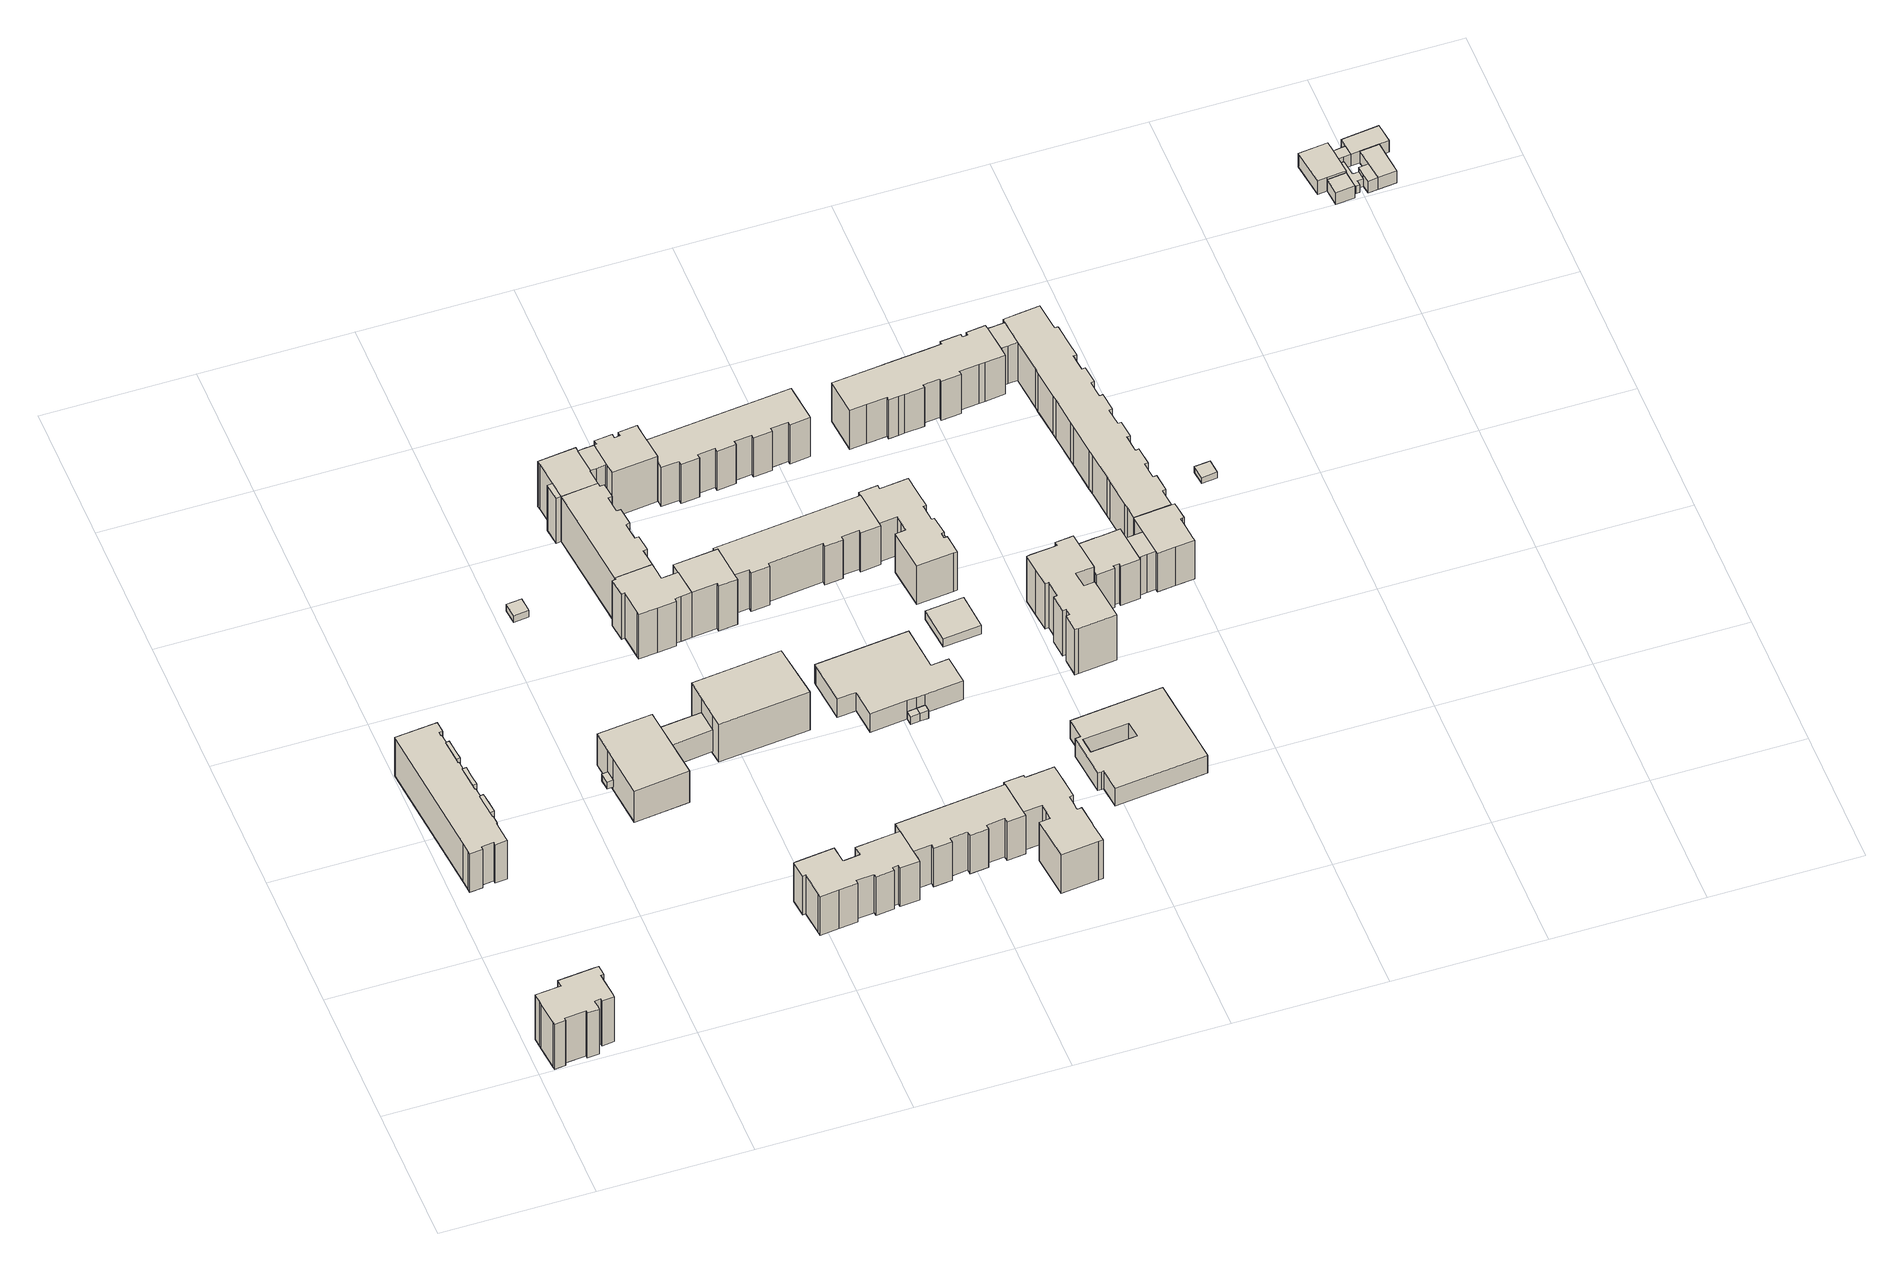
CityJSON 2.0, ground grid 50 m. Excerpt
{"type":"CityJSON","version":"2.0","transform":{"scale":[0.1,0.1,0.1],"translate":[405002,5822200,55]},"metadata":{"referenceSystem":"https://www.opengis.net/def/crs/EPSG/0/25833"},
"CityObjects":{
"building1":{"type":"Building","attributes":{"Gemeindeschluessel":"11000010","BezugspunktDach":"2200","function":"31001_1010","measuredHeight":19.61,"storeysAboveGround":6},"address":[{"country":"Germany","locality":"Berlin","thoroughfareNumber":"66","thoroughfareName":"Havelländer Ring"}],"geometry":[{"type":"Solid","lod":"1","boundaries":[[[[0,1,2,3,4,5,6,7,8,9,10,11,12,13,14,15,16,17,18,19,20,21]],[[22,23,24,25,26,27,28,29,30,31,32,33,34,35,36,37,38,39,40,41,42,43]],[[22,43,21,20]],[[23,22,20,19]],[[24,23,19,18]],[[25,24,18,17]],[[26,25,17,16]],[[27,26,16,15]],[[28,27,15,14]],[[29,28,14,13]],[[30,29,13,12]],[[31,30,12,11]],[[32,31,11,10]],[[33,32,10,9]],[[34,33,9,8]],[[35,34,8,7]],[[36,35,7,6]],[[37,36,6,5]],[[38,37,5,4]],[[39,38,4,3]],[[40,39,3,2]],[[41,40,2,1]],[[42,41,1,0]],[[43,42,0,21]]]]}]},
"building2":{"type":"Building","attributes":{"Gemeindeschluessel":"11000010","function":"31001_1010"},"address":[{"country":"Germany","locality":"Berlin","thoroughfareNumber":"117, 119, 121, 123","thoroughfareName":"Kastanienallee"}],"children":["building2-1","building2-2","building2-3","building2-4"]},
"building2-1":{"type":"BuildingPart","attributes":{"BezugspunktDach":"2200","measuredHeight":16.82,"storeysAboveGround":5},"parents":["building2"],"geometry":[{"type":"MultiSurface","lod":"1","boundaries":[[[44,45,46,47,48,49,50,51,52,53,54,55,56,57,58,59,60,61,62,63,64,65,66,67,68,69,70,71,72,73,74,75]],[[76,77,78,79,80,81,82,83,84,85,86,87,88,89,90,91,92,93,94,95,96,97,98,99,100,101,102,103,104,105,106,107]],[[76,107,75,74]],[[77,76,74,73]],[[78,77,73,72]],[[79,78,72,71]],[[80,79,71,70]],[[81,80,70,69]],[[82,81,69,68]],[[85,84,66,65]],[[86,85,65,64]],[[87,86,64,63]],[[89,88,108,109,61]],[[90,89,61,60]],[[91,90,60,59]],[[92,91,92,58,59,58]],[[93,110,111,57]],[[94,93,57,56]],[[95,94,56,55]],[[96,95,55,54]],[[97,96,54,53]],[[98,97,53,52]],[[99,98,52,51]],[[100,99,51,50]],[[101,100,50,49]],[[102,101,49,48]],[[103,102,48,47]],[[104,103,47,46]],[[105,104,46,45]],[[106,105,45,44]],[[107,106,44,75]],[[83,82,68,67]],[[83,67,66,84]],[[88,87,63,62]],[[62,109,108,88]],[[92,58,111,110]]]}]},
"building2-2":{"type":"BuildingPart","attributes":{"BezugspunktDach":"2200","measuredHeight":16.82,"storeysAboveGround":5},"parents":["building2"],"geometry":[{"type":"MultiSurface","lod":"1","boundaries":[[[111,112,113,114,59,58]],[[91,115,116,117,110,92]],[[115,91,59,114]],[[116,115,114,113]],[[117,116,113,112]],[[110,117,112,111]],[[118,92,58,59,91]],[[92,119,110,111,58]]]}]},
"building2-3":{"type":"BuildingPart","attributes":{"BezugspunktDach":"2200","measuredHeight":16.82,"storeysAboveGround":5},"parents":["building2"],"geometry":[{"type":"Solid","lod":"1","boundaries":[[[[109,120,121,122,63,62]],[[87,123,124,125,108,88]],[[123,87,63,122]],[[124,123,122,121]],[[125,124,121,120]],[[108,125,120,109]],[[87,88,62,63]],[[88,108,109,62]]]]}]},
"building2-4":{"type":"BuildingPart","attributes":{"BezugspunktDach":"2200","measuredHeight":16.82,"storeysAboveGround":5},"parents":["building2"],"geometry":[{"type":"Solid","lod":"1","boundaries":[[[[66,126,127,128,68,67]],[[82,129,130,131,84,83]],[[129,82,68,128]],[[130,129,128,127]],[[131,130,127,126]],[[84,131,126,66]],[[82,83,67,68]],[[84,66,67,83]]]]}]},
"building3":{"type":"Building","attributes":{"Gemeindeschluessel":"11000010","BezugspunktDach":"2200","function":"31001_2523","measuredHeight":2.89,"storeysAboveGround":1},"address":[{"country":"Germany","locality":"Berlin","thoroughfareNumber":"138 (1)","thoroughfareName":"Kastanienallee"}],"geometry":[{"type":"Solid","lod":"1","boundaries":[[[[132,133,134,135]],[[136,137,138,139]],[[136,139,135,134]],[[137,136,134,133]],[[138,137,133,132]],[[139,138,132,135]]]]}]},
"building4":{"type":"Building","attributes":{"name":"Pusteblume-Grundschule","Gemeindeschluessel":"11000010","function":"31001_3021"},"address":[{"country":"Germany","locality":"Berlin","thoroughfareNumber":"118","thoroughfareName":"Kastanienallee"}],"children":["building4-1","building4-2","building4-3","building4-4"]},
"building4-1":{"type":"BuildingPart","attributes":{"BezugspunktDach":"2200","measuredHeight":16.52,"storeysAboveGround":4},"parents":["building4"],"geometry":[{"type":"MultiSurface","lod":"1","boundaries":[[[140,141,142,143,144,145]],[[146,147,148,149,150,151]],[[146,151,145,144]],[[147,146,144,143]],[[148,147,143,142]],[[149,148,142,141]],[[152,153,154,141,140]],[[150,149,155,156,157]],[[151,150,140,145]],[[157,156,155,154,153,152]]]}]},
"building4-2":{"type":"BuildingPart","attributes":{"BezugspunktDach":"2200","measuredHeight":2.99,"storeysAboveGround":4},"parents":["building4"],"geometry":[{"type":"Solid","lod":"1","boundaries":[[[[158,159,160,161]],[[162,163,164,165]],[[162,165,161,160]],[[164,163,159,158]],[[165,164,158,161]],[[162,160,159,163]]]]}]},
"building4-3":{"type":"BuildingPart","attributes":{"BezugspunktDach":"2200","measuredHeight":13.56,"storeysAboveGround":4},"parents":["building4"],"geometry":[{"type":"MultiSurface","lod":"1","boundaries":[[[166,167,168,169,170,171,172,173]],[[174,175,176,177,178,179,180,181]],[[174,181,173,172]],[[175,174,172,171]],[[176,175,182,183,184,185,171,170]],[[177,176,170,169]],[[178,177,169,168]],[[179,178,168,167]],[[180,179,163,162,160,159,167,166]],[[181,180,166,173]],[[185,184,183,182]],[[159,160,162,163]]]}]},
"building4-4":{"type":"BuildingPart","attributes":{"BezugspunktDach":"2200","measuredHeight":9.38,"storeysAboveGround":4},"parents":["building4"],"geometry":[{"type":"Solid","lod":"1","boundaries":[[[[184,153,152,185]],[[156,155,183,182]],[[156,182,185,152]],[[183,155,153,184]],[[156,152,153,155]],[[183,184,185,182]]]]}]},
"building5":{"type":"Building","attributes":{"Gemeindeschluessel":"11000010","BezugspunktDach":"2200","function":"31001_1010","measuredHeight":16.89,"storeysAboveGround":5},"address":[{"country":"Germany","locality":"Berlin","thoroughfareNumber":"114, 116","thoroughfareName":"Kastanienallee"}],"geometry":[{"type":"Solid","lod":"1","boundaries":[[[[186,187,188,189,190,191,192,193,194,195,196,197,198,199,200,201,202,203,204,205,206,207,208,209]],[[210,211,212,213,214,215,216,217,218,219,220,221,222,223,224,225,226,227,228,229,230,231,232,233]],[[210,233,209,208]],[[211,210,208,207]],[[212,211,207,206]],[[213,212,206,205]],[[214,213,205,204]],[[215,214,204,203]],[[216,215,203,202]],[[217,216,202,201]],[[218,217,201,200]],[[219,218,200,199]],[[220,219,199,198]],[[221,220,198,197]],[[222,221,197,196]],[[223,222,196,195]],[[224,223,195,194]],[[225,224,194,193]],[[226,225,193,192]],[[227,226,192,191]],[[228,227,191,190]],[[229,228,190,189]],[[230,229,189,188]],[[231,230,188,187]],[[232,231,187,186]],[[233,232,186,209]]]]}]},
"building6":{"type":"Building","attributes":{"Gemeindeschluessel":"11000010","BezugspunktDach":"2200","function":"31001_1010","measuredHeight":19.62,"storeysAboveGround":6},"address":[{"country":"Germany","locality":"Berlin","thoroughfareNumber":"136","thoroughfareName":"Kastanienallee"}],"geometry":[{"type":"Solid","lod":"1","boundaries":[[[[234,235,236,237,238,239,240,241,242,243,244,245,246,247,248,249]],[[250,251,252,253,254,255,256,257,258,259,260,261,262,263,264,265]],[[250,265,249,248]],[[251,250,248,247]],[[252,251,247,246]],[[253,252,246,245]],[[254,253,245,244]],[[255,254,244,243]],[[256,255,243,242]],[[257,256,242,241]],[[258,257,241,240]],[[259,258,240,239]],[[260,259,239,238]],[[261,260,238,237]],[[262,261,237,236]],[[263,262,236,235]],[[264,263,235,234]],[[265,264,234,249]]]]}]},
"building7":{"type":"Building","attributes":{"Gemeindeschluessel":"11000010","BezugspunktDach":"2200","function":"31001_1010","measuredHeight":19.74,"storeysAboveGround":6},"address":[{"country":"Germany","locality":"Berlin","thoroughfareNumber":"138, 140, 142","thoroughfareName":"Kastanienallee"}],"geometry":[{"type":"Solid","lod":"1","boundaries":[[[[247,246,266,267,268,269,270,271,272,273,274,275,276,277,278,279]],[[280,281,282,283,284,285,286,287,288,289,290,291,292,293,294,295]],[[280,295,279,278]],[[281,280,278,277]],[[282,281,277,276]],[[283,282,276,275]],[[284,283,275,274]],[[285,284,274,273]],[[286,285,273,272]],[[287,286,272,271]],[[288,287,271,270]],[[289,288,270,269]],[[290,289,269,268]],[[291,290,268,267]],[[292,291,267,266]],[[293,292,266,246]],[[294,293,246,247]],[[295,294,247,279]]]]}]},
"building8":{"type":"Building","attributes":{"Gemeindeschluessel":"11000010","BezugspunktDach":"2200","function":"31001_1010","measuredHeight":19.73,"storeysAboveGround":6},"address":[{"country":"Germany","locality":"Berlin","thoroughfareNumber":"134","thoroughfareName":"Kastanienallee"}],"geometry":[{"type":"Solid","lod":"1","boundaries":[[[[243,242,296,297,298,299,300,301,302]],[[303,304,305,306,307,308,309,310,311]],[[303,311,302,301]],[[304,303,301,300]],[[305,304,300,299]],[[306,305,299,298]],[[307,306,298,297]],[[308,307,297,296]],[[309,308,296,242]],[[310,309,242,243]],[[311,310,243,302]]]]}]},
"building9":{"type":"Building","attributes":{"Gemeindeschluessel":"11000010","function":"31001_1010"},"address":[{"country":"Germany","locality":"Berlin","thoroughfareNumber":"144","thoroughfareName":"Kastanienallee"},{"country":"Germany","locality":"Berlin","thoroughfareNumber":"160","thoroughfareName":"Zossener Straße"}],"children":["building9-1","building9-2","building9-3","building9-4"]},
"building9-1":{"type":"BuildingPart","attributes":{"BezugspunktDach":"2200","measuredHeight":19.73,"storeysAboveGround":6},"parents":["building9"],"geometry":[{"type":"MultiSurface","lod":"1","boundaries":[[[312,313,314,315,316,317,318,319,320,321,322,323,324,325]],[[326,327,328,329,330,331,332,333,334,335,336,337,338,339]],[[326,339,325,324]],[[327,326,324,323]],[[328,327,323,322]],[[329,328,322,321]],[[330,329,321,320]],[[331,330,320,319]],[[332,331,319,318]],[[333,332,318,317]],[[334,333,317,316]],[[335,334,316,315]],[[336,335,315,314]],[[337,336,314,313]],[[338,337,313,312]],[[339,340,341,312,325]],[[338,341,340,339,342]]]}]},
"building9-2":{"type":"BuildingPart","attributes":{"BezugspunktDach":"2200","measuredHeight":19.66,"storeysAboveGround":6},"parents":["building9"],"geometry":[{"type":"MultiSurface","lod":"1","boundaries":[[[343,344,345,341,340,346,347,348]],[[349,350,339,338,351,352,353,354]],[[349,354,348,347]],[[350,349,347,346]],[[339,350,346,340]],[[351,338,341,345]],[[352,351,345,344]],[[353,352,344,343]],[[338,339,340,341]],[[354,353,355,343,348]]]}]},
"building9-3":{"type":"BuildingPart","attributes":{"BezugspunktDach":"2200","measuredHeight":19.68,"storeysAboveGround":6},"parents":["building9"],"geometry":[{"type":"MultiSurface","lod":"1","boundaries":[[[356,357,279,278,358,343,348,359,360,361]],[[362,363,354,353,364,280,295,365,366,367]],[[362,367,361,360]],[[363,362,360,359]],[[354,363,359,348]],[[364,353,343,358]],[[280,364,358,278]],[[295,280,278,279]],[[366,365,357,356]],[[367,366,356,361]],[[353,354,368,348,343]],[[365,369,295,279,357]]]}]},
"building9-4":{"type":"BuildingPart","attributes":{"BezugspunktDach":"2200","measuredHeight":19.68,"storeysAboveGround":6},"parents":["building9"],"geometry":[{"type":"Solid","lod":"1","boundaries":[[[[370,279,357,371]],[[365,295,372,373]],[[365,373,371,357]],[[372,295,279,370]],[[373,372,370,371]],[[295,365,357,279]]]]}]},
"building10":{"type":"Building","attributes":{"Gemeindeschluessel":"11000010","BezugspunktDach":"2200","function":"31001_1010","measuredHeight":16.8,"storeysAboveGround":5},"address":[{"country":"Germany","locality":"Berlin","thoroughfareNumber":"108, 110, 112","thoroughfareName":"Kastanienallee"}],"geometry":[{"type":"Solid","lod":"1","boundaries":[[[[203,202,374,375,376,377,378,379,380,381,382,383,384,385,386,387]],[[388,389,390,391,392,393,394,395,396,397,398,399,400,401,402,403]],[[388,403,387,386]],[[389,388,386,385]],[[390,389,385,384]],[[391,390,384,383]],[[392,391,383,382]],[[393,392,382,381]],[[394,393,381,380]],[[395,394,380,379]],[[396,395,379,378]],[[397,396,378,377]],[[398,397,377,376]],[[399,398,376,375]],[[400,399,375,374]],[[401,400,374,202]],[[402,401,202,203]],[[403,402,203,387]]]]}]},
"building11":{"type":"Building","attributes":{"Gemeindeschluessel":"11000010","function":"31001_3021"},"address":[{"country":"Germany","locality":"Berlin","thoroughfareNumber":"118 (1)","thoroughfareName":"Kastanienallee"}],"children":["building11-1","building11-2","building11-3"]},
"building11-1":{"type":"BuildingPart","attributes":{"BezugspunktDach":"2200","measuredHeight":8.08,"storeysAboveGround":2},"parents":["building11"],"geometry":[{"type":"MultiSurface","lod":"1","boundaries":[[[404,405,406,407,408,409,410,411,412,413,414,415]],[[416,417,418,419,420,421,422,423,424,425,426,427]],[[416,427,415,414]],[[417,416,414,413]],[[418,417,413,412]],[[419,418,412,411]],[[420,419,411,410]],[[421,420,410,409],[420,421,428,429]],[[422,421,422,430,428,409,408]],[[423,422,408,407]],[[424,423,407,406]],[[425,424,406,405]],[[426,425,405,404]],[[427,426,404,415]],[[428,421,420,429]],[[428,430,422,421]]]}]},
"building11-2":{"type":"BuildingPart","attributes":{"BezugspunktDach":"2200","measuredHeight":3.35,"storeysAboveGround":2},"parents":["building11"],"geometry":[{"type":"Solid","lod":"1","boundaries":[[[[431,432,429,428]],[[420,433,434,421]],[[433,420,429,432]],[[434,433,432,431]],[[420,421,428,429]],[[421,434,431,428]]]]}]},
"building11-3":{"type":"BuildingPart","attributes":{"BezugspunktDach":"2200","measuredHeight":3.39,"storeysAboveGround":2},"parents":["building11"],"geometry":[{"type":"MultiSurface","lod":"1","boundaries":[[[435,431,428,430]],[[421,434,436,422]],[[434,421,428,431],[421,434,431,428]],[[436,434,431,435]],[[422,436,435,430]],[[422,430,428,421]]]}]},
"building12":{"type":"Building","attributes":{"Gemeindeschluessel":"11000010","BezugspunktDach":"2200","function":"31001_1010","measuredHeight":16.81,"storeysAboveGround":5},"address":[{"country":"Germany","locality":"Berlin","thoroughfareNumber":"104, 106","thoroughfareName":"Kastanienallee"}],"geometry":[{"type":"Solid","lod":"1","boundaries":[[[[437,438,439,440,441,442,443,444,445,446,447,448,449,450,451,452,453,454,455,456,457,458,459,460]],[[461,462,463,464,465,466,467,468,469,470,471,472,473,474,475,476,477,478,479,480,481,482,483,484]],[[461,484,460,459]],[[462,461,459,458]],[[463,462,458,457]],[[464,463,457,456]],[[465,464,456,455]],[[466,465,455,454]],[[467,466,454,453]],[[468,467,453,452]],[[469,468,452,451]],[[470,469,451,450]],[[471,470,450,449]],[[472,471,449,448]],[[473,472,448,447]],[[474,473,447,446]],[[475,474,446,445]],[[476,475,445,444]],[[477,476,444,443]],[[478,477,443,442]],[[479,478,442,441]],[[480,479,441,440]],[[481,480,440,439]],[[482,481,439,438]],[[483,482,438,437]],[[484,483,437,460]]]]}]},
"building13":{"type":"Building","attributes":{"Gemeindeschluessel":"11000010","BezugspunktDach":"2200","function":"31001_1010","measuredHeight":16.9,"storeysAboveGround":5},"address":[{"country":"Germany","locality":"Berlin","thoroughfareNumber":"126, 128, 130, 132","thoroughfareName":"Kastanienallee"}],"geometry":[{"type":"Solid","lod":"1","boundaries":[[[[485,486,487,488,489,490,491,492,493,494,495,496,497,498,499,500]],[[501,502,503,504,505,506,507,508,509,510,511,512,513,304,303,514]],[[501,514,500,499]],[[502,501,499,498]],[[503,502,498,497]],[[504,503,497,496]],[[505,504,496,495]],[[506,505,495,494]],[[507,506,494,493]],[[508,507,493,492]],[[509,508,492,491]],[[510,509,491,490]],[[511,510,490,489]],[[512,511,489,488]],[[513,512,488,487]],[[304,513,487,486]],[[303,304,486,485]],[[514,303,485,500]]]]}]},
"building14":{"type":"Building","attributes":{"Gemeindeschluessel":"11000010","BezugspunktDach":"2200","function":"31001_1010","measuredHeight":17.08,"storeysAboveGround":5},"address":[{"country":"Germany","locality":"Berlin","thoroughfareNumber":"162, 164, 166, 168","thoroughfareName":"Zossener Straße"}],"geometry":[{"type":"Solid","lod":"1","boundaries":[[[[515,516,517,518,519,520,521,522,523,524,525,526,527,528,529,530,531,532,533,534]],[[535,536,537,538,539,540,541,542,543,544,545,546,547,548,549,550,551,552,553,554]],[[535,554,534,533]],[[536,535,533,532]],[[537,536,532,531]],[[538,537,531,530]],[[539,538,530,529]],[[540,539,529,528]],[[541,540,528,527]],[[542,541,527,526]],[[543,542,526,525]],[[544,543,525,524]],[[545,544,524,523]],[[546,545,523,522]],[[547,546,522,521]],[[548,547,521,520]],[[549,548,520,519]],[[550,549,519,518]],[[551,550,518,517]],[[552,551,517,516]],[[553,552,516,515]],[[554,553,515,534]]]]}]},
"building15":{"type":"Building","attributes":{"Gemeindeschluessel":"11000010","BezugspunktDach":"2200","function":"31001_2000","measuredHeight":3.53,"storeysAboveGround":1},"address":[{"country":"Germany","locality":"Berlin","thoroughfareNumber":"120","thoroughfareName":"Kastanienallee"}],"geometry":[{"type":"Solid","lod":"1","boundaries":[[[[555,556,557,558]],[[559,560,561,562]],[[559,562,558,557]],[[560,559,557,556]],[[561,560,556,555]],[[562,561,555,558]]]]}]},
"building16":{"type":"Building","attributes":{"Gemeindeschluessel":"11000010","BezugspunktDach":"2200","function":"31001_1010","measuredHeight":16.84,"storeysAboveGround":5},"address":[{"country":"Germany","locality":"Berlin","thoroughfareNumber":"122, 124","thoroughfareName":"Kastanienallee"}],"geometry":[{"type":"Solid","lod":"1","boundaries":[[[[499,498,563,564,565,566,567,568,569,570,571,572,573,574,575,576,577,578,579,580,581,582,583,584,585]],[[586,587,588,589,590,591,592,593,594,595,596,597,598,599,600,601,602,603,604,605,606,607,608,609,610]],[[586,610,585,584]],[[587,586,584,583]],[[588,587,583,582]],[[589,588,582,581]],[[590,589,581,580]],[[591,590,580,579]],[[592,591,579,578]],[[593,592,578,577]],[[594,593,577,576]],[[595,594,576,575]],[[596,595,575,574]],[[597,596,574,573]],[[598,597,573,572]],[[599,598,572,571]],[[600,599,571,570]],[[601,600,570,569]],[[602,601,569,568]],[[603,602,568,567]],[[604,603,567,566]],[[605,604,566,565]],[[606,605,565,564]],[[607,606,564,563]],[[608,607,563,498]],[[609,608,498,499]],[[610,609,499,585]]]]}]},
"building17":{"type":"Building","attributes":{"Gemeindeschluessel":"11000010","BezugspunktDach":"2200","function":"51009_1610","measuredHeight":15.65,"storeysAboveGround":0},"address":[{"country":"Germany","locality":"Berlin"}],"geometry":[{"type":"Solid","lod":"1","boundaries":[[[[611,612,613,614]],[[597,600,599,598]],[[597,598,614,613]],[[600,597,613,612]],[[599,600,612,611]],[[598,599,611,614]]]]}]},
"building18":{"type":"Building","attributes":{"Gemeindeschluessel":"11000010","BezugspunktDach":"2200","function":"31001_2010","measuredHeight":7.75,"storeysAboveGround":2},"address":[{"country":"Germany","locality":"Berlin","thoroughfareNumber":"75","thoroughfareName":"Stendaler Straße"}],"geometry":[{"type":"Solid","lod":"1","boundaries":[[[[615,616,617,618,619,620,621,622,623],[624,625,626,627]],[[628,629,630,631,632,633,634,635,636],[637,638,639,640]],[[628,636,623,622]],[[629,628,622,621]],[[630,629,621,620]],[[631,630,620,619]],[[632,631,619,618]],[[633,632,618,617]],[[634,633,617,616]],[[635,634,616,615]],[[636,635,615,623]],[[637,640,627,626]],[[638,637,626,625]],[[639,638,625,624]],[[640,639,624,627]]]]}]},
"building19":{"type":"Building","attributes":{"Gemeindeschluessel":"11000010","BezugspunktDach":"2200","function":"31001_1010","measuredHeight":19.88,"storeysAboveGround":6},"address":[{"country":"Germany","locality":"Berlin","thoroughfareNumber":"79, 81","thoroughfareName":"Stendaler Straße"}],"geometry":[{"type":"Solid","lod":"1","boundaries":[[[[641,642,643,644,645,646,647,648,649,650,651,652,653,654,655,656,657,658,659,660,661,662,663,664]],[[665,666,667,668,669,670,671,672,673,674,675,676,677,678,679,680,681,682,683,684,685,686,687,688]],[[665,688,664,663]],[[666,665,663,662]],[[667,666,662,661]],[[668,667,661,660]],[[669,668,660,659]],[[670,669,659,658]],[[671,670,658,657]],[[672,671,657,656]],[[673,672,656,655]],[[674,673,655,654]],[[675,674,654,653]],[[676,675,653,652]],[[677,676,652,651]],[[678,677,651,650]],[[679,678,650,649]],[[680,679,649,648]],[[681,680,648,647]],[[682,681,647,646]],[[683,682,646,645]],[[684,683,645,644]],[[685,684,644,643]],[[686,685,643,642]],[[687,686,642,641]],[[688,687,641,664]]]]}]},
"building20":{"type":"Building","attributes":{"Gemeindeschluessel":"11000010","function":"31001_1010"},"address":[{"country":"Germany","locality":"Berlin","thoroughfareNumber":"170, 172, 174, 176","thoroughfareName":"Zossener Straße"}],"children":["building20-1","building20-2"]},
"building20-1":{"type":"BuildingPart","attributes":{"BezugspunktDach":"2200","measuredHeight":16.92,"storeysAboveGround":5},"parents":["building20"],"geometry":[{"type":"MultiSurface","lod":"1","boundaries":[[[689,690,691,692,693,694,695,696,697,698,699,700,701,702,703,704,705,706,707,708,709,710,711,712,713,714,715,716,717]],[[718,719,720,721,722,723,724,725,726,727,728,729,730,731,732,733,734,735,736,737,738,739,740,741,742,743,744,745,746]],[[718,746,717,716]],[[719,718,716,715]],[[720,719,715,714]],[[721,720,714,713]],[[722,721,713,712]],[[723,722,712,711]],[[724,723,711,710]],[[725,724,710,709]],[[726,725,709,708]],[[727,726,708,707]],[[728,727,707,706]],[[729,728,706,705]],[[747,748,705,704]],[[730,729,749,750]],[[731,730,704,703]],[[732,731,703,702]],[[733,732,702,701]],[[734,733,701,700]],[[735,734,700,699]],[[736,735,699,698]],[[737,736,698,697]],[[738,737,697,696]],[[739,738,696,695]],[[740,739,695,694]],[[741,740,694,693]],[[742,741,693,692]],[[743,742,692,691]],[[744,743,691,690]],[[745,744,690,689]],[[746,745,689,717]],[[750,749,748,747]]]}]},
"building20-2":{"type":"BuildingPart","attributes":{"BezugspunktDach":"2200","measuredHeight":16.53,"storeysAboveGround":5},"parents":["building20"],"geometry":[{"type":"Solid","lod":"1","boundaries":[[[[747,751,752,753,754,755,756,748]],[[757,758,759,760,761,762,750,749]],[[757,749,748,756]],[[758,757,756,755]],[[759,758,755,754]],[[760,759,754,753]],[[761,760,753,752]],[[762,761,752,751]],[[750,762,751,747]],[[750,747,748,749]]]]}]},
"building21":{"type":"Building","attributes":{"Gemeindeschluessel":"11000010","function":"31001_1010"},"address":[{"country":"Germany","locality":"Berlin","thoroughfareNumber":"83, 85","thoroughfareName":"Stendaler Straße"}],"children":["building21-1","building21-2","building21-3"]},
"building21-1":{"type":"BuildingPart","attributes":{"BezugspunktDach":"2200","measuredHeight":17.02,"storeysAboveGround":5},"parents":["building21"],"geometry":[{"type":"MultiSurface","lod":"1","boundaries":[[[763,764,765,766,767,768,769,770,771,772,773,774,775,776]],[[777,778,779,780,781,782,783,784,785,786,787,788,789,790]],[[777,790,776,775]],[[778,777,775,774]],[[779,778,774,773]],[[780,779,773,772]],[[791,792,793,772,771]],[[781,780,794,795]],[[782,781,771,770]],[[783,782,770,769]],[[784,783,769,768]],[[785,784,768,767]],[[786,785,767,766]],[[787,786,766,765]],[[788,787,765,764]],[[789,788,764,763]],[[790,789,763,776]],[[795,794,793,792,791]]]}]},
"building21-2":{"type":"BuildingPart","attributes":{"BezugspunktDach":"2200","measuredHeight":16.56,"storeysAboveGround":5},"parents":["building21"],"geometry":[{"type":"Solid","lod":"1","boundaries":[[[[792,796,797,798,799,800,801,793]],[[802,803,804,805,806,807,795,794]],[[802,794,793,801]],[[803,802,801,800]],[[804,803,800,799]],[[806,805,798,797]],[[807,806,797,796]],[[795,807,796,792]],[[805,804,799,798]],[[794,795,792,793]]]]}]},
"building21-3":{"type":"BuildingPart","attributes":{"BezugspunktDach":"2200","measuredHeight":16.88,"storeysAboveGround":5},"parents":["building21"],"geometry":[{"type":"MultiSurface","lod":"1","boundaries":[[[808,809,810,811,812,813,814,815,816,817,818,819,820]],[[821,822,823,824,825,826,827,828,829,830,805,804,831]],[[821,831,820,819]],[[822,821,819,818]],[[823,822,818,817]],[[824,823,817,816]],[[825,824,816,815]],[[826,825,815,814]],[[827,826,814,813]],[[828,827,813,812]],[[829,828,812,811]],[[830,829,811,810]],[[798,805,830,810,809]],[[804,805,809,808],[805,804,799,798]],[[831,804,808,820]]]}]},
"building22":{"type":"Building","attributes":{"Gemeindeschluessel":"11000010","BezugspunktDach":"2200","function":"51009_1610","measuredHeight":3,"storeysAboveGround":0},"address":[{"country":"Germany","locality":"Berlin"}],"geometry":[{"type":"Solid","lod":"1","boundaries":[[[[832,833,834,835]],[[836,837,838,839]],[[836,839,835,834]],[[837,836,834,833]],[[838,837,833,832]],[[839,838,832,835]]]]}]},
"building23":{"type":"Building","attributes":{"Gemeindeschluessel":"11000010","BezugspunktDach":"2200","function":"31001_1010","measuredHeight":16.95,"storeysAboveGround":5},"address":[{"country":"Germany","locality":"Berlin","thoroughfareNumber":"87, 89, 91, 93, 95, 97, 99","thoroughfareName":"Stendaler Straße"}],"geometry":[{"type":"Solid","lod":"1","boundaries":[[[[840,841,842,843,844,845,846,847,848,849,850,851,852,853,854,855,856,857,858,859,860,861,862,863,864,865,866,867,868,869,870,871,872,873,874,875,876,877,878,879,880,881,882,883,884,885,886]],[[887,888,889,890,891,892,893,894,895,896,897,898,899,900,901,902,903,904,905,906,907,908,909,910,911,912,913,914,915,916,917,918,919,920,921,922,923,924,925,926,927,928,929,930,931,932,933]],[[887,933,886,885]],[[888,887,885,884]],[[889,888,884,883]],[[890,889,883,882]],[[891,890,882,881]],[[892,891,881,880]],[[893,892,880,879]],[[894,893,879,878]],[[895,894,878,877]],[[896,895,877,876]],[[897,896,876,875]],[[898,897,875,874]],[[899,898,874,873]],[[900,899,873,872]],[[901,900,872,871]],[[902,901,871,870]],[[903,902,870,869]],[[904,903,869,868]],[[905,904,868,867]],[[906,905,867,866]],[[907,906,866,865]],[[908,907,865,864]],[[909,908,864,863]],[[910,909,863,862]],[[911,910,862,861]],[[912,911,861,860]],[[913,912,860,859]],[[914,913,859,858]],[[915,914,858,857]],[[916,915,857,856]],[[917,916,856,855]],[[918,917,855,854]],[[919,918,854,853]],[[920,919,853,852]],[[921,920,852,851]],[[922,921,851,850]],[[923,922,850,849]],[[924,923,849,848]],[[925,924,848,847]],[[926,925,847,846]],[[927,926,846,845]],[[928,927,845,844]],[[929,928,844,843]],[[930,929,843,842]],[[931,930,842,841]],[[932,931,841,840]],[[933,932,840,886]]]]}]},
"building24":{"type":"Building","attributes":{"Gemeindeschluessel":"11000010","BezugspunktDach":"2200","function":"31001_2523","measuredHeight":2.51,"storeysAboveGround":1},"address":[{"country":"Germany","locality":"Berlin","thoroughfareNumber":"87 (1)","thoroughfareName":"Stendaler Straße"}],"geometry":[{"type":"Solid","lod":"1","boundaries":[[[[934,935,936,937]],[[938,939,940,941]],[[938,941,937,936]],[[939,938,936,935]],[[940,939,935,934]],[[941,940,934,937]]]]}]},
"building25":{"type":"Building","attributes":{"name":"JFE","Gemeindeschluessel":"11000010","function":"31001_3061"},"address":[{"country":"Germany","locality":"Berlin","thoroughfareNumber":"2A","thoroughfareName":"Tangermünder Straße"}],"children":["building25-1","building25-2","building25-3","building25-4","building25-5","building25-6","building25-7"]},
"building25-1":{"type":"BuildingPart","attributes":{"BezugspunktDach":"2200","measuredHeight":6.46,"storeysAboveGround":1},"parents":["building25"],"geometry":[{"type":"MultiSurface","lod":"1","boundaries":[[[942,943,944,945,946,947]],[[948,949,950,951,952,953]],[[948,953,947,946]],[[949,948,946,945]],[[954,955,956,957,949,945,944]],[[951,958,959,950,944,943]],[[952,951,943,942]],[[953,952,942,947]],[[949,957,956,960]],[[950,961,960,955,954]],[[950,959,958,951]]]}]},
"building25-2":{"type":"BuildingPart","attributes":{"BezugspunktDach":"2200","measuredHeight":5.13,"storeysAboveGround":1},"parents":["building25"],"geometry":[{"type":"MultiSurface","lod":"1","boundaries":[[[962,963,964,959,958]],[[950,965,966,967,951]],[[968,954,950,959,964]],[[966,965,964,963]],[[967,966,963,962]],[[951,967,962,958]],[[950,951,958,959]],[[965,950,954,968]]]}]},
"building25-3":{"type":"BuildingPart","attributes":{"BezugspunktDach":"2200","measuredHeight":5.08,"storeysAboveGround":1},"parents":["building25"],"geometry":[{"type":"MultiSurface","lod":"1","boundaries":[[[956,969,970,971,957]],[[972,973,974,960,949]],[[972,949,957,971]],[[974,973,970,969]],[[960,955,975,976,969,956]],[[973,972,971,970]],[[977,975,955,960]],[[977,974,976,975]],[[949,978,960,956,957]]]}]},
"building25-4":{"type":"BuildingPart","attributes":{"BezugspunktDach":"2200","measuredHeight":5.08,"storeysAboveGround":1},"parents":["building25"],"geometry":[{"type":"MultiSurface","lod":"1","boundaries":[[[971,970,979,980,981]],[[982,983,973,972,984]],[[982,984,981,980]],[[983,982,980,979]],[[973,985,986,987,988,983,979,970]],[[984,972,971,981]],[[988,987,986,985]],[[972,973,970,971]]]}]},
"building25-5":{"type":"BuildingPart","attributes":{"BezugspunktDach":"2200","measuredHeight":6.43,"storeysAboveGround":1},"parents":["building25"],"geometry":[{"type":"MultiSurface","lod":"1","boundaries":[[[968,989,990,991,992,993,994,976,975,955]],[[977,974,995,996,997,998,999,1000,965,960]],[[995,974,976,994]],[[996,995,994,993]],[[998,997,992,991]],[[999,998,991,990]],[[1000,999,990,989]],[[965,1000,989,968]],[[965,950,1001]],[[977,960,955,975]],[[977,975,976,974,1002]],[[993,992,997,996]],[[1001,950,954,955,960]],[[968,954,1003,950,965]]]}]},
"building25-6":{"type":"BuildingPart","attributes":{"BezugspunktDach":"2200","measuredHeight":5.07,"storeysAboveGround":1},"parents":["building25"],"geometry":[{"type":"Solid","lod":"1","boundaries":[[[[1004,1005,1006,987,986]],[[988,1007,1008,1009,985]],[[1007,988,987,1006]],[[1008,1007,1006,1005]],[[985,1009,1004,986]],[[988,985,986,987]],[[1009,1008,1005,1004]]]]}]},
"building25-7":{"type":"BuildingPart","attributes":{"BezugspunktDach":"2200","measuredHeight":5.13,"storeysAboveGround":1},"parents":["building25"],"geometry":[{"type":"MultiSurface","lod":"1","boundaries":[[[1010,1011,1005,1004,1012]],[[1009,1008,1013,997,996]],[[1009,996,1012,1004]],[[1013,1008,1005,1011]],[[997,1013,1011,1010]],[[996,993,992,1010,1012]],[[1008,1009,1004,1005]],[[992,993,996,997]]]}]}
},
"vertices":[
[39,104,203],[40,92,203],[48,11,203],[49,2,203],[85,6,203],[85,15,203],[155,21,203],[156,12,203],[195,15,203],[195,24,203],[192,50,203],[213,52,203],[214,43,203],[253,47,203],[253,55,203],[244,141,203],[255,143,203],[251,178,203],[240,177,203],[118,165,203],[121,142,203],[36,134,203],[121,142,7],[118,165,7],[240,177,7],[251,178,7],[255,143,7],[244,141,7],[253,55,7],[253,47,7],[214,43,7],[213,52,7],[192,50,7],[195,24,7],[195,15,7],[156,12,7],[155,21,7],[85,15,7],[85,6,7],[49,2,7],[48,11,7],[40,92,7],[39,104,7],[36,134,7],
[51,806,172],[54,772,172],[55,761,172],[97,765,172],[96,776,172],[137,780,172],[138,770,172],[178,774,172],[177,784,172],[171,850,172],[173,850,172],[171,879,172],[169,879,172],[168,888,172],[160,970,172],[163,971,172],[160,1001,172],[157,1000,172],[149,1091,172],[152,1091,172],[150,1119,172],[146,1119,172],[145,1132,172],[138,1208,172],[141,1208,172],[138,1238,172],[135,1238,172],[134,1252,172],[146,1253,172],[143,1291,172],[130,1290,172],[5,1278,172],[130,1290,4],[143,1291,4],[146,1253,4],[134,1252,4],[135,1238,4],[138,1238,4],[141,1208,4],[138,1208,4],[145,1132,4],[146,1119,4],[150,1119,4],[152,1091,4],[149,1091,4],[157,1000,4],[160,1001,4],[163,971,4],[160,970,4],[168,888,4],[169,879,4],[171,879,4],[173,850,4],[171,850,4],[177,784,4],[178,774,4],[138,770,4],[137,780,4],[96,776,4],[97,765,4],[55,761,4],[54,772,4],[51,806,4],[5,1278,4],[156,1017,4],[156,1017,172],[167,896,4],[167,896,172],
[182,898,172],[178,934,172],[174,972,172],[174,972,4],[178,934,4],[182,898,4],[161,970,4],[160,968,4],
[170,1018,172],[166,1055,172],[163,1092,172],[163,1092,4],[166,1055,4],[170,1018,4],
[159,1134,172],[155,1170,172],[151,1209,172],[151,1209,4],[155,1170,4],[159,1134,4],
[543,1734,40],[593,1739,40],[588,1790,40],[538,1785,40],[588,1790,11],[593,1739,11],[543,1734,11],[538,1785,11],
[913,1117,174],[921,1040,174],[926,1001,174],[1224,1031,174],[1200,1217,174],[906,1185,174],[1200,1217,8],[1224,1031,8],[926,1001,8],[921,1040,8],[913,1117,8],[906,1185,8],[913,1117,111],[921,1040,111],[921,1040,75],[921,1040,17],[913,1117,17],[913,1117,48],
[575,1001,49],[594,1003,49],[590,1040,49],[571,1038,49],[590,1040,19],[594,1003,19],[575,1001,19],[571,1038,19],
[590,1040,142],[594,1003,142],[609,859,142],[790,880,142],[775,1022,142],[767,1101,142],[763,1133,142],[583,1114,142],[763,1133,6],[767,1101,6],[775,1022,6],[790,880,6],[609,859,6],[594,1003,6],[590,1040,6],[583,1114,6],[767,1101,17],[775,1022,17],[775,1022,111],[767,1101,111],
[949,331,185],[959,332,185],[968,248,185],[970,235,185],[1033,242,185],[1093,249,185],[1092,261,185],[1151,267,185],[1153,255,185],[1212,261,185],[1211,273,185],[1231,276,185],[1233,264,185],[1296,270,185],[1295,282,185],[1293,298,185],[1292,314,185],[1282,404,185],[1135,387,185],[1139,355,185],[1082,348,185],[1075,406,185],[953,392,185],[943,391,185],[953,392,16],[1075,406,16],[1082,348,16],[1139,355,16],[1135,387,16],[1282,404,16],[1292,314,16],[1293,298,16],[1295,282,16],[1296,270,16],[1233,264,16],[1231,276,16],[1211,273,16],[1212,261,16],[1153,255,16],[1151,267,16],[1092,261,16],[1093,249,16],[1033,242,16],[970,235,16],[968,248,16],[959,332,16],[949,331,16],[943,391,16],
[818,1552,218],[829,1554,218],[838,1470,218],[839,1460,218],[900,1466,218],[961,1472,218],[960,1483,218],[981,1485,218],[1016,1489,218],[1006,1580,218],[972,1576,218],[951,1574,218],[944,1635,218],[822,1622,218],[823,1616,218],[810,1614,218],[823,1616,22],[822,1622,22],[944,1635,22],[951,1574,22],[972,1576,22],[1006,1580,22],[1016,1489,22],[981,1485,22],[960,1483,22],[961,1472,22],[900,1466,22],[839,1460,22],[838,1470,22],[829,1554,22],[818,1552,22],[810,1614,22],
[937,1695,218],[951,1697,218],[945,1754,218],[931,1753,218],[924,1813,218],[938,1815,218],[931,1875,218],[917,1874,218],[911,1933,218],[925,1934,218],[919,1986,218],[905,1985,218],[903,1998,218],[783,1984,218],[903,1998,21],[905,1985,21],[919,1986,21],[925,1934,21],[911,1933,21],[917,1874,21],[931,1875,21],[938,1815,21],[924,1813,21],[931,1753,21],[945,1754,21],[951,1697,21],[937,1695,21],[944,1635,21],[822,1622,21],[783,1984,21],
[1099,1498,218],[1100,1487,218],[1162,1494,218],[1161,1505,218],[1158,1536,218],[1148,1628,218],[1002,1613,218],[1148,1628,21],[1158,1536,21],[1161,1505,21],[1162,1494,21],[1100,1487,21],[1099,1498,21],[1016,1489,21],[1006,1580,21],[1002,1613,21],
[954,2060,219],[957,2023,219],[1106,2039,219],[1096,2131,219],[1092,2162,219],[1091,2177,219],[1029,2170,219],[1031,2156,219],[1011,2153,219],[1009,2168,219],[951,2162,219],[953,2147,219],[950,2147,219],[945,2146,219],[950,2147,21],[953,2147,21],[951,2162,21],[1009,2168,21],[1011,2153,21],[1031,2156,21],[1029,2170,21],[1091,2177,21],[1092,2162,21],[1096,2131,21],[1106,2039,21],[957,2023,21],[954,2060,21],[945,2146,21],[945,2146,218],[954,2060,218],[946,2143,21],
[901,2054,218],[921,2056,218],[950,2060,218],[924,2144,218],[921,2144,218],[891,2141,218],[921,2144,21],[924,2144,21],[950,2060,21],[921,2056,21],[901,2054,21],[891,2141,21],[901,2054,169],
[768,2127,218],[777,2043,218],[897,2053,218],[890,2155,218],[827,2148,218],[766,2141,218],[827,2148,21],[890,2155,21],[897,2053,21],[777,2043,21],[768,2127,21],[766,2141,21],[891,2141,120],[778,2032,21],
[766,1982,218],[760,2041,218],[766,1982,21],[760,2041,21],
[1351,320,185],[1352,305,185],[1413,311,185],[1411,327,185],[1470,334,185],[1472,318,185],[1532,324,185],[1531,340,185],[1591,347,185],[1593,331,185],[1654,338,185],[1652,354,185],[1639,476,185],[1278,436,185],[1639,476,17],[1652,354,17],[1654,338,17],[1593,331,17],[1591,347,17],[1531,340,17],[1532,324,17],[1472,318,17],[1470,334,17],[1411,327,17],[1413,311,17],[1352,305,17],[1351,320,17],[1292,314,17],[1282,404,17],[1278,436,17],
[1300,1190,95],[1315,1046,95],[1377,1053,95],[1387,957,95],[1508,970,95],[1540,973,95],[1567,976,95],[1692,988,95],[1681,1086,95],[1622,1080,95],[1607,1232,95],[1299,1199,95],[1607,1232,14],[1622,1080,14],[1681,1086,14],[1692,988,14],[1567,976,14],[1540,973,14],[1508,970,14],[1387,957,14],[1377,1053,14],[1315,1046,14],[1300,1190,14],[1299,1199,14],[1540,973,48],[1567,976,48],[1508,970,48],
[1542,949,48],[1569,952,48],[1569,952,14],[1542,949,14],
[1511,946,48],[1511,946,14],
[1639,476,184],[1652,354,184],[1714,360,184],[1717,333,184],[1719,307,184],[1719,303,184],[1683,299,184],[1699,153,184],[1823,166,184],[1837,168,184],[1830,229,184],[1828,249,184],[1821,312,184],[1807,310,184],[1806,315,184],[1804,339,184],[1801,366,184],[1815,367,184],[1808,428,184],[1801,494,184],[1787,492,184],[1704,483,184],[1703,492,184],[1638,486,184],[1703,492,16],[1704,483,16],[1787,492,16],[1801,494,16],[1808,428,16],[1815,367,16],[1801,366,16],[1804,339,16],[1806,315,16],[1807,310,16],[1821,312,16],[1828,249,16],[1830,229,16],[1837,168,16],[1823,166,16],[1699,153,16],[1683,299,16],[1719,303,16],[1719,307,16],[1717,333,16],[1714,360,16],[1652,354,16],[1639,476,16],[1638,486,16],
[1148,1628,190],[1158,1536,190],[1217,1542,190],[1218,1528,190],[1279,1535,190],[1278,1548,190],[1458,1568,190],[1459,1555,190],[1519,1562,190],[1518,1574,190],[1577,1580,190],[1578,1569,190],[1643,1576,190],[1642,1587,190],[1629,1713,190],[1145,1660,190],[1629,1713,21],[1642,1587,21],[1643,1576,21],[1578,1569,21],[1577,1580,21],[1518,1574,21],[1519,1562,21],[1459,1555,21],[1458,1568,21],[1278,1548,21],[1279,1535,21],[1218,1528,21],[1217,1542,21],[1145,1660,21],
[1106,2039,197],[1108,2012,197],[1167,2018,197],[1168,2004,197],[1228,2010,197],[1226,2024,197],[1285,2030,197],[1287,2017,197],[1348,2024,197],[1347,2037,197],[1405,2043,197],[1406,2031,197],[1467,2038,197],[1466,2050,197],[1524,2056,197],[1526,2044,197],[1592,2052,197],[1591,2063,197],[1578,2182,197],[1096,2131,197],[1578,2182,26],[1591,2063,26],[1592,2052,26],[1526,2044,26],[1524,2056,26],[1466,2050,26],[1467,2038,26],[1406,2031,26],[1405,2043,26],[1347,2037,26],[1348,2024,26],[1287,2017,26],[1285,2030,26],[1226,2024,26],[1228,2010,26],[1168,2004,26],[1167,2018,26],[1108,2012,26],[1106,2039,26],[1096,2131,26],
[1707,1206,51],[1831,1218,51],[1820,1343,51],[1694,1330,51],[1820,1343,15],[1831,1218,15],[1707,1206,15],[1694,1330,15],
[1701,1594,190],[1704,1567,190],[1707,1536,190],[1673,1532,190],[1689,1388,190],[1810,1401,190],[1821,1402,190],[1814,1469,190],[1803,1468,190],[1801,1487,190],[1811,1488,190],[1803,1552,190],[1794,1551,190],[1793,1554,190],[1790,1584,190],[1788,1607,190],[1798,1609,190],[1791,1672,190],[1785,1729,190],[1775,1728,190],[1690,1719,190],[1689,1733,190],[1627,1726,190],[1689,1733,22],[1690,1719,22],[1775,1728,22],[1785,1729,22],[1791,1672,22],[1798,1609,22],[1788,1607,22],[1790,1584,22],[1793,1554,22],[1794,1551,22],[1803,1552,22],[1811,1488,22],[1801,1487,22],[1803,1468,22],[1814,1469,22],[1821,1402,22],[1810,1401,22],[1689,1388,22],[1673,1532,22],[1707,1536,22],[1704,1567,22],[1701,1594,22],[1642,1587,22],[1629,1713,22],[1627,1726,22],
[1803,1468,179],[1814,1469,179],[1811,1488,179],[1801,1487,179],
[1939,500,100],[1952,501,100],[1959,501,100],[1967,424,100],[2270,457,100],[2237,759,100],[1934,726,100],[1942,655,100],[1923,653,100],[2093,657,100],[2100,601,100],[1949,586,100],[1943,642,100],[1942,655,23],[1934,726,23],[2237,759,23],[2270,457,23],[1967,424,23],[1959,501,23],[1952,501,23],[1939,500,23],[1923,653,23],[1949,586,23],[2100,601,23],[2093,657,23],[1943,642,23],
[2006,1229,220],[2013,1166,220],[2025,1168,220],[2031,1109,220],[2019,1108,220],[2025,1046,220],[2038,1048,220],[2040,1025,220],[2028,1024,220],[2034,963,220],[2046,964,220],[2171,977,220],[2154,1124,220],[2118,1120,220],[2112,1175,220],[2173,1182,220],[2159,1306,220],[2157,1319,220],[2098,1313,220],[2099,1300,220],[2095,1299,220],[2076,1297,220],[2013,1291,220],[2000,1289,220],[2013,1291,22],[2076,1297,22],[2095,1299,22],[2099,1300,22],[2098,1313,22],[2157,1319,22],[2159,1306,22],[2173,1182,22],[2112,1175,22],[2118,1120,22],[2154,1124,22],[2171,977,22],[2046,964,22],[2034,963,22],[2028,1024,22],[2040,1025,22],[2038,1048,22],[2025,1046,22],[2019,1108,22],[2031,1109,22],[2025,1168,22],[2013,1166,22],[2006,1229,22],[2000,1289,22],
[1713,2042,193],[1769,2048,193],[1835,2055,193],[1836,2044,193],[1869,2047,193],[1888,2049,193],[1953,2055,193],[1951,2067,193],[2007,2073,193],[2008,2061,193],[2073,2067,193],[2072,2080,193],[2137,2087,193],[2156,2089,193],[2222,2096,193],[2219,2129,193],[2209,2218,193],[2207,2229,193],[2145,2222,193],[2146,2211,193],[2127,2209,193],[2126,2220,193],[2060,2213,193],[2061,2203,193],[2000,2196,193],[1977,2194,193],[1879,2184,193],[1858,2182,193],[1701,2166,193],[1858,2182,23],[1879,2184,23],[1977,2194,23],[2000,2196,23],[2061,2203,23],[2060,2213,23],[2126,2220,23],[2127,2209,23],[2146,2211,23],[2145,2222,23],[2207,2229,23],[2209,2218,23],[2219,2129,23],[2222,2096,23],[2156,2089,23],[2137,2087,23],[2072,2080,23],[2073,2067,23],[2008,2061,23],[2007,2073,23],[1951,2067,23],[1953,2055,23],[1888,2049,23],[1869,2047,23],[1836,2044,23],[1835,2055,23],[1769,2048,23],[1713,2042,23],[1701,2166,23],[2219,2129,190],[2209,2218,190],[2209,2218,24],[2219,2129,24],
[2224,2129,190],[2244,2132,190],[2275,2135,190],[2266,2223,190],[2235,2220,190],[2214,2218,190],[2214,2218,24],[2235,2220,24],[2266,2223,24],[2275,2135,24],[2244,2132,24],[2224,2129,24],
[2173,1182,193],[2176,1182,193],[2177,1171,193],[2237,1177,193],[2236,1188,193],[2255,1190,193],[2256,1179,193],[2320,1186,193],[2319,1197,193],[2310,1285,193],[2306,1322,193],[2244,1315,193],[2223,1313,193],[2159,1306,193],[2223,1313,23],[2244,1315,23],[2306,1322,23],[2310,1285,23],[2319,1197,23],[2320,1186,23],[2256,1179,23],[2255,1190,23],[2236,1188,23],[2237,1177,23],[2177,1171,23],[2176,1182,23],[2173,1182,23],[2159,1306,23],[2319,1197,106],[2319,1197,190],[2310,1285,190],[2310,1285,24],[2319,1197,24],
[2326,1198,190],[2347,1201,190],[2376,1204,190],[2366,1291,190],[2338,1288,190],[2316,1286,190],[2316,1286,24],[2338,1288,24],[2366,1291,24],[2376,1204,24],[2347,1201,24],[2326,1198,24],
[2366,1291,192],[2376,1204,192],[2377,1193,192],[2436,1199,192],[2499,1205,192],[2497,1217,192],[2490,1282,192],[2488,1301,192],[2496,1302,192],[2500,1302,192],[2493,1364,192],[2482,1363,192],[2360,1352,192],[2482,1363,24],[2493,1364,24],[2500,1302,24],[2496,1302,24],[2488,1301,24],[2490,1282,24],[2497,1217,24],[2499,1205,24],[2436,1199,24],[2377,1193,24],[2360,1352,24],
[2127,2209,54],[2146,2211,54],[2145,2222,54],[2126,2220,54],[2145,2222,24],[2146,2211,24],[2127,2209,24],[2126,2220,24],
[2266,2223,193],[2275,2135,193],[2288,2013,193],[2290,1994,193],[2301,1894,193],[2303,1875,193],[2314,1776,193],[2316,1756,193],[2327,1651,193],[2330,1629,193],[2340,1532,193],[2342,1511,193],[2353,1413,193],[2355,1394,193],[2360,1352,193],[2482,1363,193],[2475,1424,193],[2487,1426,193],[2480,1488,193],[2468,1487,193],[2462,1544,193],[2474,1545,193],[2467,1607,193],[2455,1605,193],[2449,1664,193],[2461,1665,193],[2454,1726,193],[2443,1725,193],[2436,1784,193],[2448,1785,193],[2441,1849,193],[2429,1848,193],[2423,1906,193],[2435,1907,193],[2428,1968,193],[2416,1967,193],[2410,2025,193],[2422,2026,193],[2415,2089,193],[2408,2151,193],[2405,2151,193],[2397,2150,193],[2395,2169,193],[2387,2236,193],[2386,2249,193],[2326,2242,193],[2265,2235,193],[2326,2242,23],[2386,2249,23],[2387,2236,23],[2395,2169,23],[2397,2150,23],[2405,2151,23],[2408,2151,23],[2415,2089,23],[2422,2026,23],[2410,2025,23],[2416,1967,23],[2428,1968,23],[2435,1907,23],[2423,1906,23],[2429,1848,23],[2441,1849,23],[2448,1785,23],[2436,1784,23],[2443,1725,23],[2454,1726,23],[2461,1665,23],[2449,1664,23],[2455,1605,23],[2467,1607,23],[2474,1545,23],[2462,1544,23],[2468,1487,23],[2480,1488,23],[2487,1426,23],[2475,1424,23],[2482,1363,23],[2360,1352,23],[2355,1394,23],[2353,1413,23],[2342,1511,23],[2340,1532,23],[2330,1629,23],[2327,1651,23],[2316,1756,23],[2314,1776,23],[2303,1875,23],[2301,1894,23],[2290,1994,23],[2288,2013,23],[2275,2135,23],[2266,2223,23],[2265,2235,23],
[2648,1559,49],[2699,1565,49],[2694,1614,49],[2643,1609,49],[2694,1614,24],[2699,1565,24],[2648,1559,24],[2643,1609,24],
[3368,2546,75],[3399,2549,75],[3461,2556,75],[3452,2651,75],[3448,2681,75],[3352,2670,75],[3448,2681,16],[3452,2651,16],[3461,2556,16],[3399,2549,16],[3368,2546,16],[3352,2670,16],[3461,2556,48],[3455,2615,48],[3455,2615,67],[3452,2651,67],[3399,2549,67],[3461,2556,67],[3455,2615,16],[3455,2614,16],
[3405,2489,67],[3467,2496,67],[3466,2510,67],[3466,2510,16],[3467,2496,16],[3405,2489,16],[3466,2510,48],
[3476,2617,67],[3499,2620,67],[3495,2657,67],[3495,2657,16],[3499,2620,16],[3476,2617,16],[3466,2616,48],[3476,2617,48],[3466,2616,16],[3452,2642,16],
[3625,2635,67],[3617,2701,67],[3492,2686,67],[3617,2701,16],[3625,2635,16],[3492,2686,16],[3529,2624,16],[3529,2624,67],[3592,2631,67],[3592,2631,16],
[3477,2511,48],[3489,2512,48],[3487,2529,48],[3507,2531,48],[3504,2563,48],[3483,2561,48],[3483,2561,16],[3504,2563,16],[3507,2531,16],[3487,2529,16],[3489,2512,16],[3477,2511,16],[3458,2586,16],[3469,2616,16],[3461,2556,17],
[3536,2567,67],[3544,2505,67],[3605,2511,67],[3605,2511,16],[3544,2505,16],[3536,2567,16],
[3507,2531,67],[3511,2501,67],[3504,2563,67],[3511,2501,16]
]}
